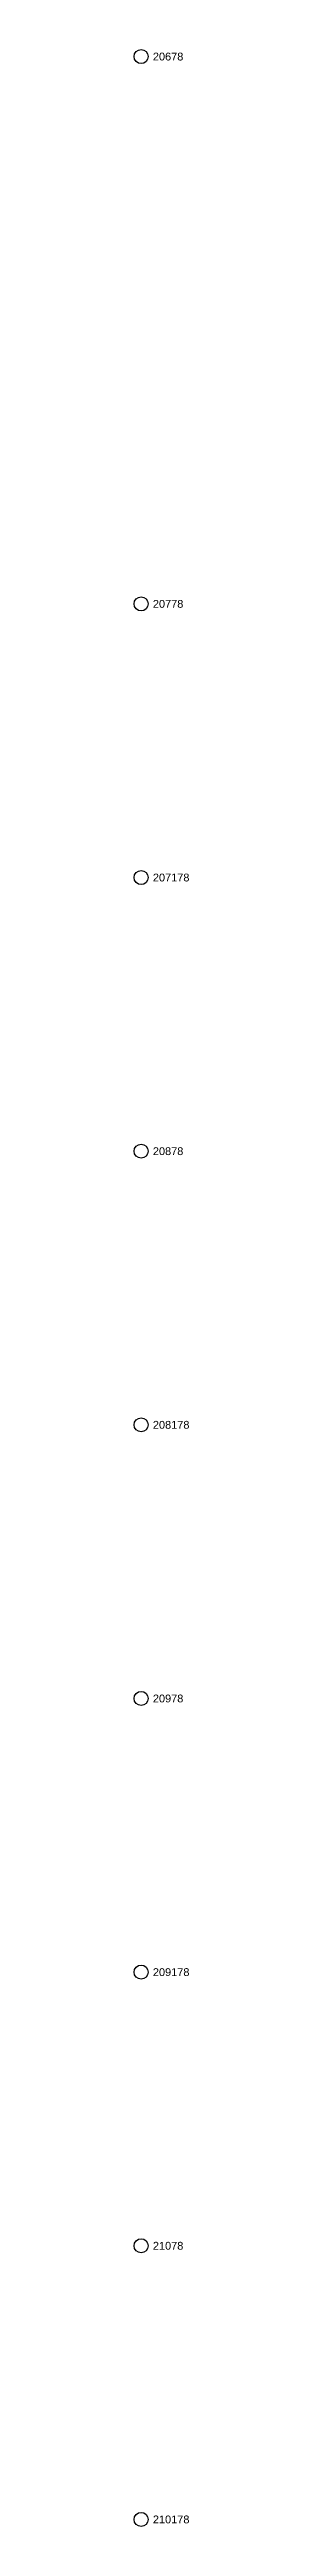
# Model space of a CAD drawing. Extents: x -5 to 376, y -217 to 241.
# Drawn here: x 49.6 to 51.4, y 38.4 to 118.9 of the extents above; entities that cross this region are included whole.
import ezdxf

# ---------------------------------------------------------------- set-up
doc = ezdxf.new("R2010")
doc.units = 0
doc.layers.add('TESTER_INTERFACE_PIN', color=144, linetype='CONTINUOUS')
doc.layers.add('TESTER_INTERFACE_PIN_LABEL', color=144, linetype='CONTINUOUS')
doc.styles.get("Standard").update_dxf_attribs({"font": 'arial.ttf'})

msp = doc.modelspace()

# ---------------------------------------------------------------- linework, layer by layer
at = {"layer": 'TESTER_INTERFACE_PIN'}
for centre in [(49.81194, 118.6815), (49.81194, 100.9015), (49.81194, 92.0115), (49.81194, 83.1215), (49.81194, 74.2315), (49.81194, 65.3415), (49.81194, 56.4515), (49.81194, 47.5615), (49.81194, 38.6715)]:
    msp.add_circle(centre, 0.2286, dxfattribs=at)

# ---------------------------------------------------------------- texts
at = {"layer": 'TESTER_INTERFACE_PIN_LABEL'}
for s, p in [('20678', (50.19294, 118.5545)), ('20778', (50.19294, 100.7745)), ('207178', (50.19294, 91.8845)), ('20878', (50.19294, 82.9945)), ('208178', (50.19294, 74.1045)), ('20978', (50.19294, 65.2145)), ('209178', (50.19294, 56.3245)), ('21078', (50.19294, 47.4345)), ('210178', (50.19294, 38.5445))]:
    msp.add_text(s, height=0.254, dxfattribs=at).set_placement(p)

doc.saveas('drawing.dxf')
